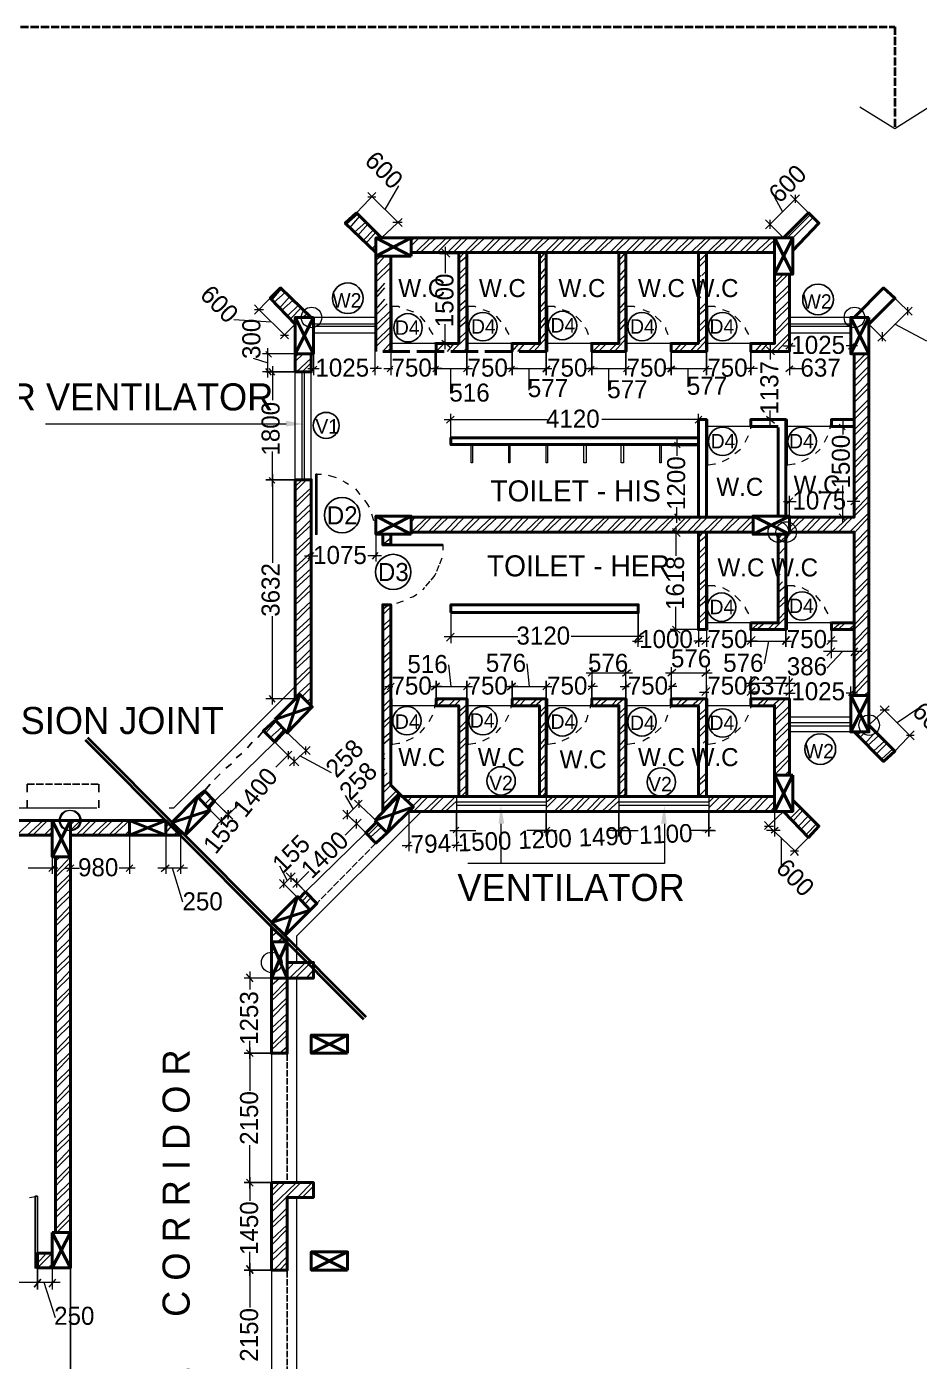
# Model space of a CAD drawing. Header units: millimetres. Extents: x 23593 to 241524, y 4405 to 182732.
# Drawn here: x 119063 to 133897, y 149843 to 172029 of the extents above; entities that cross this region are included whole.
import ezdxf

# ---------------------------------------------------------------- set-up
doc = ezdxf.new("R2010")
doc.units = ezdxf.units.MM
doc.linetypes.add('PDF_IMPORT', pattern=[1, 0.8, -0.2])
for name, color, linetype in [('PDF_0', 7, 'Continuous'), ('PDF_AR_DIMENSION', 7, 'Continuous'), ('PDF_AR_ELEVATION', 2, 'Continuous'), ('PDF_dimensions', 1, 'Continuous'), ('PDF_DOOR WIN TEXT', 5, 'Continuous'), ('PDF_ST COLUMN', 1, 'Continuous'), ('PDF_Text', 7, 'Continuous'), ('PDF_wall', 7, 'Continuous')]:
    doc.layers.add(name, color=color, linetype=linetype)
for name, color, linetype, true_color in [('PDF_AR_DOOR', 7, 'Continuous', 0x723939), ('PDF_AR_HATCH', 7, 'Continuous', 0x767676), ('PDF_AR_WINDOW', 7, 'Continuous', 0x00a5dd), ('PDF_exp gap', 7, 'Continuous', 0xdd006e)]:
    doc.layers.add(name, color=color, linetype=linetype, true_color=true_color)
doc.styles.add('PDF Century Gothic', font='GOTHIC.TTF')

msp = doc.modelspace()

# ---------------------------------------------------------------- linework, layer by layer
at = {"layer": 'PDF_0', "lineweight": 13}
for points in [[(124866, 169198), (124734, 169198)], [(131832, 169235), (131832, 169103)], [(125150, 168782), (125301, 168782)], [(131417, 168669), (131417, 168820)], [(126093, 168197), (125961, 168329)], [(122847, 167329), (122998, 167329)], [(133701, 167367), (133701, 167235)], [(123413, 166895), (123281, 166895)], [(133285, 166800), (133285, 166951)], [(123035, 166630), (123130, 166536)], [(125961, 166819), (126093, 166706)], [(131492, 166574), (131360, 166706)], [(131794, 166763), (131681, 166668)], [(132719, 166668), (132814, 166763)], [(123130, 166234), (123035, 166347)], [(123186, 166234), (123092, 166347)], [(123885, 166385), (123791, 166291)], [(124810, 166291), (124904, 166385)], [(125150, 166385), (125055, 166291)], [(131794, 166385), (131681, 166291)], [(126169, 165555), (126037, 165441)], [(130171, 165441), (130284, 165555)], [(131360, 165555), (131492, 165441)], [(132663, 165328), (132568, 165422)], [(129925, 165026), (129831, 165120)], [(131794, 164195), (131681, 164082)], [(132757, 164082), (132870, 164195)], [(129831, 163931), (129925, 163818)], [(132568, 163931), (132663, 163818)], [(129925, 163554), (129793, 163686)], [(123828, 163289), (123734, 163176)], [(124810, 163176), (124904, 163289)], [(129793, 162062), (129925, 161949)], [(126169, 161949), (126037, 161817)], [(129170, 161817), (129284, 161949)], [(129284, 161874), (129170, 161779)], [(130171, 161779), (130284, 161874)], [(130416, 161892), (130284, 161760)], [(132361, 161760), (132493, 161892)], [(132361, 161572), (132493, 161704)], [(132870, 161704), (132757, 161572)], [(128510, 161345), (128396, 161232)], [(128963, 161232), (129095, 161345)], [(129850, 161345), (129718, 161232)], [(130284, 161232), (130416, 161345)], [(125169, 161119), (125055, 161005)], [(128396, 161005), (128510, 161119)], [(129095, 161119), (128963, 161005)], [(129718, 161005), (129850, 161119)], [(131171, 161194), (131039, 161062)], [(131681, 161062), (131794, 161194)], [(123092, 160911), (123186, 160798)], [(130416, 161043), (130284, 160911)], [(131039, 160911), (131171, 161043)], [(131794, 161005), (131681, 160911)], [(132719, 160911), (132814, 161005)], [(133399, 160665), (133248, 160665)], [(133682, 160250), (133814, 160250)], [(123413, 159854), (123413, 159986)], [(123696, 160061), (123696, 159929)], [(123507, 159741), (123507, 159892)], [(124583, 159174), (124583, 159042)], [(122299, 158759), (122299, 158891)], [(122413, 158853), (122413, 159004), (122413, 158872)], [(124395, 158853), (124395, 159004)], [(124546, 158702), (124546, 158853)], [(126244, 158721), (126150, 158627)], [(131322, 158740), (131473, 158740)], [(131436, 158627), (131549, 158721)], [(125452, 158476), (125357, 158381)], [(126150, 158381), (126244, 158476)], [(131889, 158325), (131756, 158325)], [(119430, 157985), (119543, 158098)], [(119845, 158098), (119732, 157985)], [(120714, 157985), (120827, 158098)], [(121299, 157985), (121431, 158098)], [(121676, 158098), (121563, 157985)], [(123451, 157966), (123451, 157815)], [(123337, 157721), (123337, 157853)], [(123545, 157872), (123545, 157721)], [(122828, 156154), (122715, 156286)], [(119543, 151208), (119430, 151076)]]:
    msp.add_lwpolyline(points, dxfattribs=at)
for points in [[(125810, 166291), (125905, 166385)], [(126320, 166291), (126414, 166385)], [(127075, 166291), (127169, 166385)], [(127641, 166291), (127755, 166385)], [(128396, 166291), (128491, 166385)], [(128982, 166291), (129076, 166385)], [(129718, 166291), (129831, 166385)], [(130303, 166291), (130397, 166385)], [(131152, 166385), (131058, 166291)], [(123092, 164535), (123186, 164441)], [(131039, 161760), (131171, 161892)], [(131624, 161760), (131738, 161892)], [(125791, 161005), (125924, 161119)], [(126320, 161005), (126433, 161119)], [(127056, 161005), (127188, 161119)], [(127641, 161005), (127755, 161119)], [(127660, 158627), (127755, 158721)], [(128849, 158627), (128944, 158721)], [(130341, 158627), (130435, 158721)], [(122715, 155021), (122828, 154908)], [(122715, 152869), (122828, 152756)], [(122715, 151435), (122828, 151303)], [(119298, 151208), (119185, 151076)]]:
    msp.add_lwpolyline(points, close=True, dxfattribs=at)
at = {"layer": 'PDF_0', "color": 1, "lineweight": 25}
for points in [[(122903, 160212), (122998, 160326)], [(122733, 160043), (122809, 160137)], [(122375, 159703), (122469, 159778)], [(122545, 159873), (122639, 159948)], [(122186, 159514), (122280, 159608)], [(122016, 159325), (122110, 159438)]]:
    msp.add_lwpolyline(points, dxfattribs=at)
at = {"layer": 'PDF_0', "color": 6, "lineweight": 25}
for points in [[(119071, 159438), (119071, 159306)], [(120261, 159438), (120261, 159306)], [(119071, 159174), (119071, 159042)], [(120261, 159174), (120261, 159042)]]:
    msp.add_lwpolyline(points, dxfattribs=at)
at = {"layer": 'PDF_0', "color": 6, "linetype": 'PDF_IMPORT', "lineweight": 25, "ltscale": 151.013034}
msp.add_lwpolyline([(119071, 159438), (120261, 159438)], dxfattribs=at)
at = {"layer": 'PDF_0', "color": 1, "linetype": 'PDF_IMPORT', "lineweight": 25, "ltscale": 147.431188}
msp.add_lwpolyline([(124866, 158457), (123885, 157456)], dxfattribs=at)
at = {"layer": 'PDF_0', "color": 1, "linetype": 'PDF_IMPORT', "lineweight": 25, "ltscale": 132.136405}
for points in [[(123394, 154946), (123394, 152813)], [(123394, 151340), (123394, 149207)]]:
    msp.add_lwpolyline(points, dxfattribs=at)
at = {"layer": 'PDF_AR_DIMENSION', "color": 2, "lineweight": 13}
msp.add_lwpolyline([(134059, 170689), (133493, 170330), (132908, 170689)], dxfattribs=at)
at = {"layer": 'PDF_AR_DIMENSION', "lineweight": 13}
for points in [[(125244, 169386), (125017, 168990)], [(124546, 168933), (124866, 169273)], [(124734, 169273), (125301, 168707)], [(131907, 169235), (131832, 169160), (131417, 168745), (131341, 168669)], [(131492, 169198), (131624, 168952)], [(132058, 168933), (131756, 169235)], [(124961, 168518), (125301, 168839)], [(131643, 168518), (131341, 168820)], [(126244, 168254), (125924, 168254)], [(126018, 168367), (126018, 167933)], [(123111, 167518), (122847, 167253)], [(133493, 167518), (133776, 167235)], [(122847, 167404), (122922, 167329), (123356, 166895), (123413, 166838)], [(133776, 167367), (133701, 167291), (133285, 166876), (133210, 166800)], [(122507, 167159), (123130, 167121)], [(123526, 167084), (123281, 166838)], [(126018, 166668), (126018, 167084)], [(133059, 167084), (133342, 166800)], [(134022, 166800), (133493, 167084)], [(123073, 166196), (123073, 166291), (123073, 166593), (123073, 166687)], [(123828, 166630), (123828, 166234)], [(124848, 166630), (124848, 166234)], [(125112, 166630), (125112, 166234)], [(125848, 166630), (125848, 166234)], [(125867, 166630), (125867, 166234)], [(126244, 166763), (125924, 166763)], [(131096, 166630), (131096, 166234), (131096, 166630), (131530, 166630)], [(131417, 166744), (131417, 166498)], [(131643, 166725), (131832, 166725)], [(131738, 166819), (131738, 166630), (131738, 166234)], [(132870, 166725), (132681, 166725)], [(132757, 166630), (132757, 166819)], [(122828, 166517), (123073, 166442)], [(123526, 166593), (122979, 166593)], [(123035, 166291), (123526, 166291), (122979, 166291)], [(123149, 166385), (123149, 165819)], [(123734, 166347), (123923, 166347)], [(124961, 166347), (124772, 166347)], [(124999, 166347), (125150, 166347)], [(125754, 166347), (126471, 166347)], [(125961, 166347), (125810, 166347)], [(126112, 165932), (126112, 166347)], [(126282, 166347), (126414, 166347)], [(127018, 166347), (127792, 166347)], [(127226, 166347), (127075, 166347)], [(127415, 165989), (127415, 166347)], [(127604, 166347), (127755, 166347)], [(128359, 166347), (129133, 166347)], [(128547, 166347), (128396, 166347)], [(128736, 165970), (128736, 166347)], [(128925, 166347), (129076, 166347)], [(129680, 166347), (130454, 166347)], [(129869, 166347), (129718, 166347)], [(130058, 166045), (130058, 166347)], [(130246, 166347), (130397, 166347)], [(131096, 166347), (131001, 166347)], [(131209, 166347), (131058, 166347)], [(131832, 166347), (131738, 166347), (131945, 166347)], [(126112, 165139), (126112, 165592)], [(130227, 165196), (130227, 165592)], [(131417, 165403), (131417, 165649)], [(125999, 165498), (127717, 165498)], [(130322, 165498), (128623, 165498)], [(131096, 165498), (131530, 165498)], [(132814, 165366), (132512, 165366)], [(132625, 165479), (132625, 165252)], [(130227, 165064), (129774, 165064)], [(129869, 165177), (129869, 164894)], [(123149, 164384), (123149, 164969)], [(123149, 164592), (123149, 163119)], [(132625, 163780), (132625, 164403)], [(131738, 163874), (131738, 164233)], [(132512, 163874), (132814, 163874), (132814, 164233)], [(129869, 163780), (129869, 164044)], [(131643, 164139), (131851, 164139)], [(132908, 164139), (132700, 164139)], [(130227, 163874), (129774, 163874)], [(123791, 163591), (123791, 163138)], [(124866, 163591), (124866, 163138)], [(130227, 163629), (129756, 163629)], [(129850, 163723), (129850, 163233)], [(123677, 163233), (123904, 163233)], [(124961, 163233), (124734, 163233)], [(123149, 160760), (123149, 162232)], [(126112, 162289), (126112, 161779)], [(129227, 161723), (129227, 162289), (129227, 161779)], [(129850, 161911), (129850, 162383)], [(130227, 162289), (130227, 161723)], [(130227, 162006), (129756, 162006)], [(130360, 161987), (130360, 161723)], [(131096, 162006), (131096, 161723), (131096, 161987)], [(132436, 161534), (132436, 161987), (132436, 161723)], [(132814, 161987), (132814, 161534)], [(125999, 161892), (127226, 161892)], [(129321, 161892), (128113, 161892)], [(129133, 161817), (129302, 161817)], [(130322, 161817), (130152, 161817)], [(130246, 161817), (130397, 161817)], [(131001, 161817), (131775, 161817)], [(131209, 161817), (131058, 161817)], [(131322, 161439), (131398, 161817)], [(131587, 161817), (131738, 161817)], [(132530, 161817), (132379, 161817)], [(132304, 161647), (132436, 161647), (132814, 161647), (132946, 161647)], [(132361, 161364), (132625, 161647)], [(126075, 161421), (126112, 161062)], [(127377, 161439), (127415, 161062)], [(128453, 161383), (128453, 160854), (128453, 161156)], [(129019, 161156), (129019, 160854), (129019, 161383)], [(129774, 161383), (129774, 160854), (129774, 161156)], [(130360, 161081), (130360, 160854), (130360, 161383)], [(125112, 160854), (125112, 161156)], [(128359, 161288), (129133, 161288)], [(129680, 161288), (130454, 161288)], [(131001, 161119), (131832, 161119)], [(131096, 161232), (131096, 160854), (131096, 161081)], [(131738, 160854), (131738, 161232)], [(123526, 160854), (123035, 160854)], [(125017, 161062), (125150, 161062)], [(125754, 161062), (126471, 161062)], [(125961, 161062), (125810, 161062)], [(126282, 161062), (126433, 161062)], [(127018, 161062), (127792, 161062)], [(127226, 161062), (127075, 161062)], [(127604, 161062), (127755, 161062)], [(128547, 161062), (128396, 161062)], [(128925, 161062), (129076, 161062)], [(129869, 161062), (129737, 161062)], [(130246, 160967), (130397, 160967)], [(131209, 160967), (131058, 160967)], [(131643, 160949), (131832, 160949)], [(131738, 160552), (131738, 161062)], [(132870, 160949), (132681, 160949)], [(132757, 160552), (132757, 161062)], [(133059, 160420), (133399, 160741)], [(133248, 160741), (133814, 160175)], [(133890, 160703), (133531, 160458)], [(123356, 160326), (123772, 159929)], [(133493, 159986), (133814, 160326)], [(123583, 159741), (123186, 160137), (123470, 159854)], [(123470, 159986), (123205, 159722)], [(123772, 160061), (123696, 159986), (123507, 159816), (123432, 159741)], [(124130, 159627), (123602, 159910)], [(122488, 158853), (122186, 159155), (122469, 158872)], [(122337, 158853), (122601, 159118)], [(124640, 159174), (124583, 159118), (124395, 158929), (124319, 158853)], [(124357, 159250), (124489, 159023)], [(124885, 158816), (124508, 159174)], [(122073, 159042), (122356, 158759)], [(122413, 158929), (122469, 159004)], [(124319, 159004), (124697, 158627), (124470, 158853)], [(124621, 158853), (124357, 158589)], [(125414, 158985), (125414, 158325)], [(126207, 158570), (126207, 158985), (126207, 158325)], [(131643, 158985), (131322, 158683)], [(131492, 158985), (131492, 158570)], [(122299, 158834), (122224, 158759)], [(126093, 158665), (126528, 158665)], [(127792, 158665), (127377, 158665)], [(127604, 158665), (127868, 158665)], [(129000, 158665), (128736, 158665)], [(128793, 158665), (129227, 158665)], [(130492, 158665), (130076, 158665)], [(130284, 158665), (130511, 158665)], [(131889, 158249), (131832, 158325), (131398, 158740), (131322, 158816)], [(131587, 158665), (131360, 158665)], [(119487, 158589), (119487, 157947)], [(120770, 158589), (120770, 157947)], [(121374, 158589), (121374, 157947)], [(121620, 158589), (121620, 157947)], [(125301, 158419), (125471, 158419)], [(126301, 158419), (126131, 158419)], [(131605, 158098), (131605, 158532)], [(132058, 158551), (131756, 158249)], [(119789, 158230), (119789, 157947)], [(119581, 158042), (119090, 158042)], [(119694, 158042), (119940, 158042)], [(120865, 158042), (120600, 158042)], [(121733, 158042), (121620, 158042), (121374, 158042), (121242, 158042)], [(121657, 157475), (121488, 158042)], [(123262, 158079), (123394, 157834)], [(123526, 157966), (123451, 157891), (123337, 157777), (123262, 157702)], [(123488, 157872), (123696, 157645), (123375, 157966)], [(123488, 157721), (123753, 157985)], [(123583, 157532), (123262, 157853)], [(123130, 156211), (122677, 156211)], [(122771, 156324), (122771, 156022)], [(122771, 154870), (122771, 155172)], [(122771, 155059), (122771, 154342)], [(122771, 152718), (122771, 153436)], [(122771, 152907), (122771, 152511)], [(122771, 151265), (122771, 151661)], [(119487, 151397), (119487, 151038)], [(122771, 151473), (122771, 150736)], [(119336, 151152), (118769, 151152)], [(119619, 151152), (119487, 151152), (119241, 151152), (119109, 151152)], [(119543, 150566), (119355, 151152)]]:
    msp.add_lwpolyline(points, dxfattribs=at)
for points in [[(126377, 166234), (126377, 166630)], [(127132, 166234), (127132, 166630)], [(127698, 166234), (127698, 166630)], [(128453, 166234), (128453, 166630)], [(129019, 166234), (129019, 166630)], [(129774, 166234), (129774, 166630)], [(130360, 166234), (130360, 166630)], [(123035, 164497), (123526, 164497)], [(131681, 161723), (131681, 161987)], [(125867, 161156), (125867, 160854)], [(126377, 161156), (126377, 160854)], [(127132, 161156), (127132, 160854)], [(127698, 161156), (127698, 160854)], [(127698, 158570), (127698, 158985)], [(128906, 158570), (128906, 158985)], [(130397, 158570), (130397, 158985)], [(122677, 154965), (123130, 154965)], [(122677, 152813), (123130, 152813)], [(119241, 151038), (119241, 151397)], [(122677, 151359), (123130, 151359)]]:
    msp.add_lwpolyline(points, close=True, dxfattribs=at)
at = {"layer": 'PDF_AR_DOOR', "lineweight": 25}
for points in [[(125112, 167386), (125131, 167386), (125131, 166630), (125112, 166630)], [(126377, 167386), (126395, 167386), (126395, 166630), (126377, 166630)], [(127698, 167386), (127717, 167386), (127717, 166630), (127698, 166630)], [(129019, 167386), (129038, 167386), (129038, 166630), (129019, 166630)], [(130360, 167386), (130378, 167386), (130378, 166630), (130360, 166630)], [(130360, 164743), (130378, 164743), (130378, 165498), (130360, 165498)], [(131681, 164743), (131700, 164743), (131700, 165498), (131681, 165498)], [(123866, 164592), (123885, 164592), (123885, 163591), (123866, 163591)], [(125980, 163421), (125980, 163403), (124980, 163403), (124980, 163421)], [(130360, 162742), (130378, 162742), (130378, 162006), (130360, 162006)], [(131681, 162742), (131700, 162742), (131700, 162006), (131681, 162006)], [(125112, 160099), (125131, 160099), (125131, 160854), (125112, 160854)], [(126377, 160099), (126395, 160099), (126395, 160854), (126377, 160854)], [(127698, 160099), (127717, 160099), (127717, 160854), (127698, 160854)], [(129019, 160099), (129038, 160099), (129038, 160854), (129019, 160854)], [(130360, 160099), (130378, 160099), (130378, 160854), (130360, 160854)], [(119241, 152586), (119203, 152586), (119203, 151397), (119241, 151397)]]:
    msp.add_lwpolyline(points, close=True, dxfattribs=at)
at = {"layer": 'PDF_AR_DOOR', "lineweight": 20}
for points in [[(125112, 167386), (125244, 167386), (125263, 167367)], [(125376, 167329), (125489, 167291)], [(126377, 167386), (126509, 167386), (126528, 167367)], [(126641, 167329), (126754, 167291)], [(127698, 167386), (127830, 167386), (127849, 167367)], [(127962, 167329), (128076, 167291)], [(129019, 167386), (129151, 167386), (129170, 167367)], [(129302, 167329), (129397, 167291), (129416, 167291)], [(130360, 167386), (130492, 167386), (130511, 167367)], [(130624, 167329), (130737, 167291)], [(125603, 167216), (125678, 167121)], [(126867, 167216), (126943, 167121)], [(128189, 167216), (128283, 167121)], [(129510, 167216), (129605, 167121)], [(130831, 167216), (130926, 167121)], [(125754, 167027), (125754, 167008), (125810, 166914)], [(127018, 167027), (127018, 167008), (127075, 166914)], [(128340, 167027), (128359, 167008), (128396, 166914)], [(129680, 167027), (129680, 167008), (129718, 166914)], [(131001, 167027), (131001, 167008), (131058, 166914)], [(125848, 166781), (125848, 166763), (125867, 166630)], [(127113, 166781), (127113, 166763), (127132, 166630)], [(128434, 166781), (128434, 166763), (128453, 166630)], [(129756, 166781), (129774, 166763), (129774, 166630)], [(131096, 166781), (131096, 166763), (131096, 166630)], [(131096, 165347), (131096, 165366), (131096, 165498)], [(132417, 165347), (132417, 165366), (132436, 165498)], [(131001, 165120), (131058, 165234)], [(132323, 165120), (132379, 165234)], [(130624, 164799), (130737, 164856)], [(130831, 164932), (130926, 165007)], [(131945, 164799), (132058, 164856)], [(132172, 164932), (132247, 165007)], [(130360, 164743), (130492, 164762), (130511, 164762)], [(131681, 164743), (131813, 164762), (131832, 164762)], [(123866, 164592), (123960, 164592)], [(124074, 164573), (124206, 164535)], [(124319, 164479), (124357, 164460), (124413, 164422)], [(124527, 164346), (124602, 164252)], [(124678, 164158), (124715, 164101), (124753, 164044)], [(124791, 163931), (124829, 163818)], [(124848, 163686), (124866, 163591)], [(125980, 163421), (125980, 163327)], [(130360, 162742), (130492, 162742), (130511, 162723)], [(130624, 162704), (130737, 162648)], [(131681, 162742), (131813, 162742), (131832, 162723)], [(131945, 162704), (132058, 162648)], [(125074, 162421), (124980, 162421)], [(125320, 162478), (125206, 162440)], [(125546, 162591), (125489, 162553), (125433, 162534)], [(130831, 162572), (130926, 162478)], [(132172, 162572), (132247, 162478)], [(131001, 162383), (131001, 162364), (131058, 162270)], [(132323, 162383), (132323, 162364), (132379, 162270)], [(131096, 162138), (131096, 162119), (131096, 162006)], [(132417, 162138), (132417, 162119), (132436, 162006)], [(125848, 160703), (125848, 160722), (125867, 160854)], [(127113, 160703), (127113, 160722), (127132, 160854)], [(128434, 160703), (128434, 160722), (128453, 160854)], [(129756, 160703), (129774, 160722), (129774, 160854)], [(131096, 160703), (131096, 160722), (131096, 160854)], [(125754, 160477), (125810, 160590)], [(127018, 160477), (127075, 160590)], [(128340, 160477), (128359, 160477), (128396, 160590)], [(129680, 160477), (129718, 160590)], [(131001, 160477), (131058, 160590)], [(125376, 160156), (125489, 160212)], [(125603, 160288), (125678, 160382)], [(126641, 160156), (126754, 160212)], [(126867, 160288), (126943, 160382)], [(127962, 160156), (128076, 160212)], [(128189, 160288), (128283, 160382)], [(129302, 160156), (129397, 160212), (129416, 160212)], [(129510, 160288), (129605, 160382)], [(130624, 160156), (130737, 160212)], [(130831, 160288), (130926, 160382)], [(125112, 160099), (125244, 160118), (125263, 160118)], [(126377, 160099), (126509, 160118), (126528, 160118)], [(127698, 160099), (127830, 160118), (127849, 160118)], [(129019, 160099), (129151, 160118), (129170, 160118)], [(130360, 160099), (130492, 160118), (130511, 160118)], [(119109, 152567), (119241, 152586)]]:
    msp.add_lwpolyline(points, dxfattribs=at)
at = {"layer": 'PDF_AR_DOOR', "linetype": 'PDF_IMPORT', "lineweight": 20, "ltscale": 133.477926}
msp.add_lwpolyline([(125961, 163195), (125848, 162912), (125640, 162666)], dxfattribs=at)
at = {"layer": 'PDF_AR_ELEVATION', "lineweight": 20}
for points in [[(125867, 166763), (125112, 166763)], [(127132, 166763), (126377, 166763)], [(128453, 166763), (127698, 166763)], [(129774, 166763), (129019, 166763)], [(131096, 166763), (130360, 166763)], [(131096, 165385), (130360, 165385)], [(132436, 165385), (131681, 165385)], [(131096, 162119), (130360, 162119)], [(132436, 162119), (131681, 162119)], [(123526, 161062), (121506, 159042)], [(125867, 160741), (125112, 160741)], [(127132, 160741), (126377, 160741)], [(128453, 160741), (127698, 160741)], [(129774, 160741), (129019, 160741)], [(131096, 160741), (130360, 160741)], [(123186, 160137), (122186, 159155)]]:
    msp.add_lwpolyline(points, dxfattribs=at)
at = {"layer": 'PDF_AR_ELEVATION', "color": 7, "lineweight": 20}
for points in [[(126471, 165083), (126471, 164781), (126452, 164781), (126452, 165083)], [(127094, 165083), (127094, 164781), (127075, 164781), (127075, 165083)], [(127717, 165083), (127717, 164781), (127698, 164781), (127698, 165083)], [(128359, 165083), (128359, 164781), (128321, 164781), (128321, 165083)], [(128982, 165083), (128982, 164781), (128944, 164781), (128944, 165083)], [(129605, 165083), (129605, 164781), (129586, 164781), (129586, 165083)]]:
    msp.add_lwpolyline(points, dxfattribs=at)
at = {"layer": 'PDF_AR_HATCH', "lineweight": 5}
for points in [[(124376, 168745), (124564, 168915)], [(124432, 168688), (124602, 168877)], [(131700, 168518), (132096, 168915)], [(131794, 168518), (132134, 168858)], [(124508, 168613), (124697, 168782)], [(124564, 168556), (124734, 168745)], [(124659, 168480), (124829, 168650)], [(131794, 168329), (132228, 168782)], [(124697, 168424), (124866, 168613)], [(124791, 168329), (124866, 168405)], [(125452, 168480), (125508, 168518)], [(125452, 168386), (125584, 168518)], [(125527, 168273), (125773, 168518)], [(125603, 168273), (125867, 168518)], [(125791, 168273), (126037, 168518)], [(125886, 168273), (126131, 168518)], [(126056, 168273), (126301, 168518)], [(126150, 168273), (126395, 168518)], [(126584, 168518), (126339, 168273), (126244, 168178)], [(126414, 168273), (126679, 168518)], [(126603, 168273), (126849, 168518)], [(126698, 168273), (126943, 168518)], [(126867, 168273), (127113, 168518)], [(126962, 168273), (127207, 168518)], [(127132, 168273), (127396, 168518)], [(127226, 168273), (127471, 168518)], [(127415, 168273), (127660, 168518)], [(127490, 168273), (127755, 168518)], [(127585, 168159), (127679, 168273), (127924, 168518)], [(127773, 168273), (128019, 168518)], [(127943, 168273), (128189, 168518)], [(128038, 168273), (128283, 168518)], [(128208, 168273), (128472, 168518)], [(128302, 168273), (128547, 168518)], [(128491, 168273), (128736, 168518)], [(128566, 168273), (128831, 168518)], [(128755, 168273), (129000, 168518)], [(128849, 168273), (129095, 168518)], [(128906, 168141), (129019, 168273), (129265, 168518)], [(129114, 168273), (129359, 168518)], [(129302, 168273), (129548, 168518)], [(129378, 168273), (129642, 168518)], [(129567, 168273), (129812, 168518)], [(129661, 168273), (129907, 168518)], [(129831, 168273), (130076, 168518)], [(129925, 168273), (130171, 168518)], [(130095, 168273), (130360, 168518)], [(130190, 168273), (130435, 168518)], [(130378, 168273), (130624, 168518)], [(130454, 168273), (130718, 168518)], [(130643, 168273), (130888, 168518)], [(130737, 168273), (130983, 168518)], [(130907, 168273), (131152, 168518)], [(131001, 168273), (131247, 168518)], [(131171, 168273), (131436, 168518)], [(131266, 168273), (131492, 168480)], [(124829, 168292), (124866, 168329)], [(124866, 168141), (124942, 168216)], [(124866, 168046), (125017, 168216)], [(126244, 168103), (126377, 168216)], [(127585, 168084), (127698, 168197)], [(128906, 168046), (129019, 168178)], [(130227, 168122), (130360, 168254)], [(131454, 168273), (131492, 168310)], [(124866, 167876), (125112, 168122)], [(124866, 167782), (125112, 168027)], [(126244, 167914), (126377, 168046)], [(126244, 167820), (126377, 167952)], [(127585, 167895), (127698, 168027)], [(128906, 167876), (129019, 168008)], [(130227, 168027), (130360, 168159)], [(130284, 167895), (130360, 167971)], [(124866, 167593), (125017, 167763)], [(126244, 167650), (126377, 167763)], [(127585, 167801), (127698, 167933)], [(127585, 167631), (127698, 167744)], [(128906, 167782), (129019, 167914)], [(128906, 167612), (129019, 167725)], [(130227, 167857), (130265, 167895)], [(130227, 167763), (130265, 167801)], [(131492, 167763), (131643, 167914)], [(131492, 167688), (131719, 167914)], [(131492, 167499), (131738, 167744)], [(123130, 167480), (123300, 167669)], [(123168, 167442), (123356, 167612)], [(123262, 167348), (123432, 167537)], [(124866, 167518), (125017, 167688)], [(126244, 167555), (126377, 167688)], [(127585, 167537), (127698, 167669)], [(128906, 167518), (129019, 167650)], [(130227, 167593), (130265, 167612)], [(130227, 167499), (130265, 167537)], [(131492, 167404), (131738, 167650)], [(123300, 167310), (123488, 167480)], [(123394, 167216), (123583, 167404)], [(123451, 167178), (123621, 167348)], [(124866, 167329), (125017, 167499)], [(124866, 167235), (125055, 167423)], [(124866, 167065), (125112, 167310)], [(126244, 167386), (126377, 167499)], [(126244, 167291), (126377, 167404)], [(127585, 167348), (127698, 167480)], [(127585, 167272), (127698, 167386)], [(128906, 167329), (129019, 167461)], [(128906, 167253), (129019, 167367)], [(130227, 167310), (130341, 167423)], [(130227, 167235), (130360, 167348)], [(131492, 167235), (131738, 167480)], [(131492, 167140), (131738, 167386)], [(123640, 167197), (123715, 167253)], [(123734, 167197), (123753, 167216)], [(124866, 166970), (125112, 167216)], [(126244, 167102), (126377, 167235)], [(126244, 167027), (126377, 167140)], [(127585, 167084), (127698, 167216)], [(127585, 166989), (127698, 167121)], [(128906, 167065), (129019, 167197)], [(128906, 166970), (129019, 167102)], [(130227, 167046), (130360, 167178)], [(130227, 166951), (130360, 167084)], [(131492, 166951), (131738, 167216)], [(131492, 166876), (131738, 167121)], [(124866, 166800), (125112, 167046)], [(124866, 166706), (125112, 166951)], [(126131, 166630), (126377, 166876)], [(126244, 166838), (126377, 166970)], [(127490, 166630), (127698, 166857)], [(127585, 166819), (127698, 166951)], [(128831, 166630), (129019, 166838)], [(128906, 166800), (129019, 166914)], [(130227, 166781), (130360, 166895)], [(131436, 166630), (131738, 166933)], [(131530, 166630), (131738, 166857)], [(124980, 166630), (125112, 166781)], [(125055, 166630), (125112, 166687)], [(125867, 166725), (125905, 166763)], [(125867, 166630), (125999, 166763)], [(126056, 166630), (126169, 166763)], [(126320, 166630), (126377, 166687)], [(127132, 166630), (127245, 166763)], [(127226, 166630), (127339, 166763)], [(127396, 166630), (127528, 166763)], [(127660, 166630), (127698, 166668)], [(128472, 166630), (128604, 166763)], [(128566, 166630), (128698, 166763)], [(128736, 166630), (128868, 166763)], [(129019, 166630), (129019, 166649)], [(129831, 166630), (129944, 166763)], [(129907, 166630), (130039, 166763)], [(130095, 166630), (130209, 166763)], [(130190, 166630), (130360, 166819)], [(131096, 166763), (131115, 166763)], [(131171, 166630), (131285, 166763)], [(131266, 166630), (131379, 166763)], [(131700, 166630), (131738, 166668)], [(123526, 166536), (123583, 166593)], [(123526, 166461), (123658, 166593)], [(123545, 166291), (123791, 166517)], [(123640, 166291), (123791, 166442)], [(132814, 166404), (133002, 166593)], [(132814, 166574), (132832, 166593)], [(132814, 166310), (133059, 166555)], [(132814, 166140), (133059, 166385)], [(132814, 166045), (133059, 166291)], [(132814, 165857), (133059, 166121)], [(132814, 165781), (133059, 166026)], [(132814, 165592), (133059, 165838)], [(132814, 165498), (133059, 165743)], [(132814, 165328), (133059, 165573)], [(132814, 165234), (133059, 165479)], [(132814, 165045), (133059, 165309)], [(132814, 164969), (133059, 165215)], [(132814, 164781), (133059, 165026)], [(132814, 164686), (133059, 164950)], [(132814, 164516), (133059, 164762)], [(132814, 164422), (133059, 164667)], [(123526, 164384), (123640, 164497)], [(123526, 164309), (123715, 164497)], [(132814, 164252), (133059, 164497)], [(132814, 164158), (133059, 164403)], [(123526, 164120), (123791, 164365)], [(123526, 164026), (123791, 164290)], [(132814, 163969), (133059, 164233)], [(123526, 163856), (123791, 164101)], [(123526, 163761), (123791, 164007)], [(132814, 163893), (133059, 164139)], [(123526, 163572), (123791, 163837)], [(123526, 163497), (123791, 163742)], [(125452, 163629), (125716, 163874)], [(125452, 163799), (125527, 163874)], [(125546, 163629), (125791, 163874)], [(125735, 163629), (125980, 163874)], [(125810, 163629), (126075, 163874)], [(125999, 163629), (126244, 163874)], [(126093, 163629), (126339, 163874)], [(126263, 163629), (126509, 163874)], [(126358, 163629), (126603, 163874)], [(126528, 163629), (126792, 163874)], [(126622, 163629), (126886, 163874)], [(126811, 163629), (127056, 163874)], [(126905, 163629), (127151, 163874)], [(127075, 163629), (127320, 163874)], [(127169, 163629), (127415, 163874)], [(127339, 163629), (127604, 163874)], [(127434, 163629), (127679, 163874)], [(127622, 163629), (127868, 163874)], [(127698, 163629), (127962, 163874)], [(127887, 163629), (128132, 163874)], [(127981, 163629), (128227, 163874)], [(128151, 163629), (128396, 163874)], [(128245, 163629), (128491, 163874)], [(128415, 163629), (128680, 163874)], [(128510, 163629), (128755, 163874)], [(128698, 163629), (128944, 163874)], [(128774, 163629), (129038, 163874)], [(128963, 163629), (129208, 163874)], [(129057, 163629), (129302, 163874)], [(129227, 163629), (129472, 163874)], [(129321, 163629), (129567, 163874)], [(129491, 163629), (129756, 163874)], [(129586, 163629), (129831, 163874)], [(129774, 163629), (130020, 163874)], [(129869, 163629), (130114, 163874)], [(130039, 163629), (130284, 163874)], [(130133, 163629), (130378, 163874)], [(130227, 163535), (130303, 163629), (130567, 163874)], [(130397, 163629), (130643, 163874)], [(130586, 163629), (130831, 163874)], [(130662, 163629), (130926, 163874)], [(130850, 163629), (131096, 163874)], [(130945, 163629), (131134, 163818)], [(131738, 163705), (131907, 163874)], [(131738, 163629), (132002, 163874)], [(131926, 163629), (132172, 163874)], [(132021, 163629), (132266, 163874)], [(132191, 163629), (132436, 163874)], [(132285, 163629), (132530, 163874)], [(132455, 163629), (132719, 163874)], [(132549, 163629), (132795, 163874)], [(132738, 163629), (133059, 163950)], [(132814, 163610), (133059, 163874)], [(123526, 163308), (123791, 163554)], [(124980, 163591), (124980, 163591)], [(124980, 163421), (125112, 163535)], [(130227, 163459), (130360, 163572)], [(131115, 163629), (131134, 163648)], [(131549, 163516), (131624, 163591)], [(131549, 163440), (131681, 163554)], [(132814, 163440), (133059, 163686)], [(132814, 163346), (133059, 163591)], [(123526, 163214), (123791, 163478)], [(123526, 163044), (123791, 163289)], [(125074, 163421), (125112, 163459)], [(130227, 163270), (130360, 163403)], [(130227, 163176), (130360, 163308)], [(131549, 163252), (131681, 163384)], [(131662, 163270), (131681, 163289)], [(132814, 163176), (133059, 163421)], [(132814, 163082), (133059, 163327)], [(123526, 162950), (123791, 163195)], [(130227, 163006), (130360, 163138)], [(131549, 163157), (131587, 163195)], [(132814, 162893), (133059, 163157)], [(123526, 162780), (123791, 163025)], [(123526, 162685), (123791, 162931)], [(130227, 162912), (130360, 163044)], [(130227, 162742), (130360, 162855)], [(131549, 162987), (131587, 163025)], [(131549, 162893), (131587, 162931)], [(132814, 162817), (133059, 163063)], [(132814, 162629), (133059, 162874)], [(123526, 162496), (123791, 162761)], [(123526, 162421), (123791, 162666)], [(130227, 162648), (130360, 162780)], [(131549, 162723), (131624, 162799)], [(131549, 162629), (131681, 162742)], [(132814, 162534), (133059, 162799)], [(123526, 162232), (123791, 162478)], [(123526, 162138), (123791, 162402)], [(124980, 162345), (125074, 162421)], [(130227, 162459), (130360, 162591)], [(130227, 162383), (130360, 162496)], [(131549, 162440), (131681, 162572)], [(131549, 162364), (131681, 162478)], [(132814, 162364), (133059, 162610)], [(132814, 162270), (133059, 162515)], [(123526, 161968), (123791, 162213)], [(124980, 162251), (125112, 162383)], [(124980, 162062), (125112, 162194)], [(130227, 162194), (130360, 162327)], [(130227, 162100), (130360, 162232)], [(131473, 162006), (131681, 162213)], [(131549, 162176), (131681, 162308)], [(132719, 162006), (132814, 162081), (133059, 162345)], [(132814, 162006), (133059, 162251)], [(123526, 161874), (123791, 162119)], [(124980, 161987), (125112, 162100)], [(130303, 162006), (130360, 162043)], [(131115, 162006), (131228, 162119)], [(131190, 162006), (131322, 162119)], [(131379, 162006), (131492, 162119)], [(131643, 162006), (131681, 162025)], [(132455, 162006), (132587, 162119)], [(132549, 162006), (132663, 162119)], [(132814, 161817), (133059, 162062)], [(132814, 161723), (133059, 161987)], [(123526, 161704), (123791, 161949)], [(123526, 161609), (123791, 161855)], [(124980, 161798), (125112, 161930)], [(124980, 161704), (125112, 161836)], [(132814, 161553), (133059, 161798)], [(123526, 161421), (123791, 161685)], [(123526, 161345), (123791, 161590)], [(124980, 161534), (125112, 161647)], [(124980, 161439), (125112, 161572)], [(132814, 161458), (133059, 161704)], [(132814, 161288), (133059, 161534)], [(123526, 161156), (123791, 161402)], [(123526, 161062), (123791, 161326)], [(124980, 161270), (125112, 161383)], [(132814, 161194), (133059, 161439)], [(123526, 160892), (123791, 161137)], [(124980, 161175), (125112, 161288)], [(124980, 160986), (125112, 161119)], [(132814, 161005), (133059, 161270)], [(132814, 160930), (133059, 161175)], [(123640, 160892), (123791, 161043)], [(123734, 160816), (123791, 160873)], [(124980, 160911), (125112, 161024)], [(124980, 160722), (125112, 160854)], [(125867, 160798), (125924, 160854)], [(125886, 160741), (126018, 160854)], [(126075, 160741), (126188, 160854)], [(126169, 160741), (126282, 160854)], [(127151, 160741), (127283, 160854)], [(127245, 160741), (127358, 160854)], [(127415, 160741), (127547, 160854)], [(127509, 160741), (127641, 160854)], [(128491, 160741), (128623, 160854)], [(128585, 160741), (128717, 160854)], [(128774, 160741), (128887, 160854)], [(128849, 160741), (128982, 160854)], [(129774, 160854), (129793, 160854)], [(129850, 160741), (129963, 160854)], [(129925, 160741), (130058, 160854)], [(130114, 160741), (130246, 160854)], [(130209, 160741), (130322, 160854)], [(131096, 160835), (131134, 160854)], [(131190, 160741), (131322, 160854)], [(131285, 160741), (131398, 160854)], [(131454, 160741), (131587, 160854)], [(131492, 160665), (131681, 160854)], [(132983, 160911), (133059, 160986)], [(123772, 160760), (123791, 160779)], [(124980, 160628), (125112, 160760)], [(126244, 160647), (126377, 160760)], [(126244, 160552), (126377, 160684)], [(127585, 160628), (127698, 160741)], [(127585, 160533), (127698, 160665)], [(128906, 160609), (129019, 160722)], [(128906, 160514), (129019, 160628)], [(130227, 160571), (130360, 160703)], [(131492, 160496), (131738, 160741)], [(131492, 160401), (131738, 160647)], [(123035, 160288), (123205, 160477)], [(124980, 160458), (125112, 160571)], [(124980, 160363), (125112, 160496)], [(126244, 160363), (126377, 160496)], [(127585, 160345), (127698, 160477)], [(128906, 160326), (129019, 160458)], [(130227, 160496), (130360, 160609)], [(130227, 160307), (130360, 160439)], [(131492, 160231), (131738, 160477)], [(123111, 160212), (123300, 160382)], [(123168, 160156), (123337, 160345)], [(124980, 160194), (125112, 160307)], [(124980, 160099), (125112, 160212)], [(126244, 160288), (126377, 160401)], [(126244, 160099), (126377, 160231)], [(127585, 160269), (127698, 160382)], [(127585, 160080), (127698, 160212)], [(128906, 160250), (129019, 160363)], [(128906, 160061), (129019, 160194)], [(130227, 160212), (130360, 160345)], [(131492, 160137), (131738, 160382)], [(131492, 159948), (131738, 160212)], [(132870, 160250), (132927, 160307)], [(132908, 160212), (133002, 160307)], [(133002, 160118), (133172, 160307)], [(133040, 160080), (133229, 160250)], [(133059, 160363), (133097, 160382)], [(126244, 160005), (126377, 160137)], [(126244, 159835), (126377, 159967)], [(127585, 159986), (127698, 160118)], [(128906, 159967), (129019, 160099)], [(130227, 160043), (130246, 160061)], [(130227, 159948), (130246, 159967)], [(130303, 160118), (130360, 160175)], [(131492, 159873), (131738, 160118)], [(133134, 159986), (133323, 160156)], [(133191, 159948), (133361, 160118)], [(133267, 159854), (133455, 160024)], [(124980, 159910), (125017, 159948)], [(124980, 159816), (125017, 159873)], [(126244, 159741), (126377, 159873)], [(127585, 159816), (127698, 159929)], [(127585, 159722), (127698, 159854)], [(128906, 159797), (129019, 159910)], [(128906, 159703), (129019, 159835)], [(130227, 159778), (130246, 159797)], [(131492, 159684), (131738, 159929)], [(131492, 159589), (131738, 159854)], [(124980, 159646), (125017, 159684)], [(124980, 159552), (125055, 159627)], [(126244, 159571), (126377, 159684)], [(126244, 159476), (126377, 159608)], [(127585, 159552), (127698, 159665)], [(127585, 159457), (127698, 159571)], [(128906, 159514), (129019, 159646)], [(128906, 159438), (129019, 159552)], [(130227, 159684), (130246, 159703)], [(130227, 159495), (130360, 159627)], [(130227, 159420), (130360, 159533)], [(131662, 159589), (131738, 159665)], [(121922, 159193), (122035, 159306)], [(124980, 159382), (125112, 159495)], [(124980, 159287), (125112, 159420)], [(124980, 159099), (125206, 159325)], [(126244, 159287), (126377, 159420)], [(126282, 159231), (126377, 159325)], [(127585, 159269), (127698, 159401)], [(127622, 159231), (127698, 159306)], [(128906, 159250), (129019, 159382)], [(130227, 159231), (130360, 159363)], [(122016, 159099), (122129, 159212)], [(122073, 159061), (122167, 159174)], [(124980, 159023), (125244, 159287)], [(125338, 159193), (125376, 159231)], [(125395, 159155), (125471, 159231)], [(125471, 159061), (125640, 159231)], [(125489, 158985), (125735, 159231)], [(125659, 158985), (125924, 159231)], [(125754, 158985), (125999, 159231)], [(125942, 158985), (126188, 159231)], [(126018, 158985), (126207, 159155)], [(127698, 159136), (127811, 159231)], [(127698, 159042), (127887, 159231)], [(127830, 158985), (128076, 159231)], [(127906, 158985), (128170, 159231)], [(128094, 158985), (128340, 159231)], [(128189, 158985), (128434, 159231)], [(128359, 158985), (128604, 159231)], [(128453, 158985), (128698, 159231)], [(128623, 158985), (128887, 159231)], [(128717, 158985), (128906, 159155)], [(128963, 159231), (129019, 159287)], [(130322, 159231), (130360, 159269)], [(130397, 159136), (130492, 159231)], [(130397, 159042), (130586, 159231)], [(130511, 158985), (130775, 159231)], [(130605, 158985), (130850, 159231)], [(130794, 158985), (131039, 159231)], [(130869, 158985), (131134, 159231)], [(131058, 158985), (131303, 159231)], [(131152, 158985), (131398, 159231)], [(131322, 158985), (131492, 159155)], [(131794, 159174), (131794, 159174)], [(131794, 159080), (131832, 159136)], [(128906, 158985), (128906, 158985)], [(131417, 158985), (131492, 159061)], [(131662, 158967), (131681, 158985)], [(131756, 158872), (131926, 159042)], [(131794, 158816), (131964, 159004)], [(131889, 158740), (132058, 158910)], [(131926, 158683), (132115, 158872)], [(118901, 158589), (119147, 158834)], [(119071, 158589), (119336, 158834)], [(119166, 158589), (119411, 158834)], [(119355, 158589), (119487, 158721)], [(119430, 158589), (119487, 158646)], [(119789, 158759), (119864, 158834)], [(119789, 158665), (119959, 158834)], [(119883, 158589), (120128, 158834)], [(119977, 158589), (120223, 158834)], [(120147, 158589), (120412, 158834)], [(120242, 158589), (120487, 158834)], [(120430, 158589), (120676, 158834)], [(120506, 158589), (120770, 158834)], [(120695, 158589), (120770, 158665)], [(121374, 158721), (121431, 158778)], [(121374, 158627), (121469, 158740)], [(121506, 158589), (121563, 158646)], [(124734, 158589), (124923, 158778)], [(124772, 158551), (124961, 158721)], [(132021, 158608), (132191, 158778)], [(121582, 158589), (121601, 158608)], [(124866, 158457), (125055, 158627)], [(119543, 157966), (119789, 158230)], [(119543, 158155), (119619, 158230)], [(119543, 157891), (119789, 158136)], [(119543, 157702), (119789, 157947)], [(119543, 157607), (119789, 157872)], [(119543, 157438), (119789, 157683)], [(119543, 157343), (119789, 157589)], [(123640, 157494), (123753, 157607)], [(123677, 157438), (123791, 157551)], [(119543, 157154), (119789, 157419)], [(119543, 157079), (119789, 157324)], [(123772, 157362), (123885, 157456)], [(119543, 156890), (119789, 157136)], [(119543, 156796), (119789, 157060)], [(119543, 156626), (119789, 156871)], [(123130, 156985), (123168, 157022)], [(123130, 156909), (123224, 156985)], [(123224, 156815), (123319, 156890)], [(119543, 156531), (119789, 156777)], [(123319, 156815), (123356, 156852)], [(119543, 156362), (119789, 156607)], [(119543, 156267), (119789, 156513)], [(123394, 156437), (123413, 156475)], [(123394, 156343), (123507, 156475)], [(123432, 156211), (123696, 156475)], [(123526, 156211), (123753, 156437)], [(119543, 156078), (119789, 156343)], [(119543, 156003), (119789, 156248)], [(123130, 156192), (123168, 156211)], [(123130, 156097), (123262, 156211)], [(123715, 156211), (123828, 156343)], [(123809, 156211), (123828, 156248)], [(119543, 155814), (119789, 156060)], [(119543, 155720), (119789, 155984)], [(123130, 155909), (123394, 156173)], [(123130, 155833), (123394, 156078)], [(119543, 155550), (119789, 155795)], [(123130, 155644), (123394, 155890)], [(123130, 155550), (123394, 155814)], [(119543, 155456), (119789, 155701)], [(119543, 155286), (119789, 155531)], [(123130, 155380), (123394, 155625)], [(123130, 155286), (123394, 155531)], [(119543, 155191), (119789, 155437)], [(123130, 155097), (123394, 155361)], [(119543, 155002), (119789, 155267)], [(119543, 154927), (119789, 155172)], [(123130, 155021), (123394, 155267)], [(119543, 154738), (119789, 154984)], [(119543, 154644), (119789, 154908)], [(123262, 154965), (123394, 155078)], [(123356, 154965), (123394, 155002)], [(119543, 154474), (119789, 154719)], [(119543, 154380), (119789, 154625)], [(119543, 154191), (119789, 154455)], [(119543, 154115), (119789, 154361)], [(119543, 153927), (119789, 154172)], [(119543, 153832), (119789, 154096)], [(119543, 153662), (119789, 153908)], [(119543, 153568), (119789, 153813)], [(119543, 153398), (119789, 153643)], [(119543, 153304), (119789, 153549)], [(119543, 153115), (119789, 153379)], [(119543, 153039), (119789, 153285)], [(119543, 152851), (119789, 153096)], [(119543, 152756), (119789, 153020)], [(119543, 152586), (119789, 152832)], [(119543, 152492), (119789, 152737)], [(123130, 152681), (123262, 152813)], [(123130, 152416), (123545, 152813)], [(123130, 152586), (123356, 152813)], [(123130, 152322), (123621, 152813)], [(123564, 152567), (123809, 152813)], [(123640, 152567), (123828, 152756)], [(119543, 152322), (119789, 152567)], [(119543, 152228), (119789, 152473)], [(123828, 152567), (123828, 152567)], [(119543, 152039), (119789, 152303)], [(119562, 151982), (119789, 152209)], [(123130, 152133), (123394, 152397)], [(123130, 152058), (123394, 152303)], [(119751, 151982), (119789, 152020)], [(123130, 151869), (123394, 152114)], [(123130, 151775), (123394, 152039)], [(123130, 151605), (123394, 151850)], [(123130, 151510), (123394, 151756)], [(119241, 151473), (119392, 151642)], [(119241, 151397), (119487, 151642)], [(123168, 151359), (123394, 151586)], [(119411, 151397), (119487, 151454)], [(123262, 151359), (123394, 151491)]]:
    msp.add_lwpolyline(points, dxfattribs=at)
at = {"layer": 'PDF_AR_WINDOW', "color": 2, "lineweight": 20}
for points in [[(124866, 167197), (123828, 167197)], [(132757, 167197), (131738, 167197)], [(124866, 166933), (123828, 166933)], [(132757, 166933), (131738, 166933)], [(123526, 164497), (123526, 166291)], [(123791, 164497), (123791, 166291)], [(132757, 160552), (131738, 160552)], [(132757, 160307), (131738, 160307)]]:
    msp.add_lwpolyline(points, dxfattribs=at)
at = {"layer": 'PDF_AR_WINDOW', "color": 27, "lineweight": 20, "true_color": 0x725639}
for points in [[(124866, 167084), (123828, 167084)], [(132757, 167084), (131738, 167084)], [(124866, 167046), (123828, 167046)], [(132757, 167046), (131738, 167046)], [(123640, 164497), (123640, 166291)], [(123677, 164497), (123677, 166291)], [(132757, 160458), (131738, 160458)], [(132757, 160401), (131738, 160401)]]:
    msp.add_lwpolyline(points, dxfattribs=at)
at = {"layer": 'PDF_AR_WINDOW', "color": 2, "linetype": 'PDF_IMPORT', "lineweight": 20, "ltscale": 6002.76811}
msp.add_lwpolyline([(85414, 159042), (121506, 159042)], dxfattribs=at)
at = {"layer": 'PDF_dimensions', "color": 70, "lineweight": 13, "true_color": 0x7fff00}
for points in [[(123375, 165422), (119373, 165422)], [(129661, 158778), (129661, 158117), (126395, 158117)], [(126943, 158778), (126943, 158117)]]:
    msp.add_lwpolyline(points, dxfattribs=at)
at = {"layer": 'PDF_dimensions', "lineweight": 13}
for points in [[(126207, 159231), (126207, 158985)], [(127698, 159136), (126207, 159136)], [(127698, 159080), (126207, 159080)], [(127698, 159231), (127698, 158985)], [(128906, 159231), (128906, 158985)], [(130397, 159136), (128906, 159136)], [(130397, 159080), (128906, 159080)], [(130397, 159231), (130397, 158985)]]:
    msp.add_lwpolyline(points, dxfattribs=at)
at = {"layer": 'PDF_dimensions', "lineweight": 25}
msp.add_lwpolyline([(119789, 151397), (119789, 148037)], dxfattribs=at)
at = {"layer": 'PDF_dimensions', "color": 70, "true_color": 0x7fff00, "transparency": 33554559}
for points in [[(123375, 165479), (123677, 165422), (123375, 165385)], [(126905, 158778), (126943, 159080), (127000, 158778)], [(129605, 158778), (129661, 159080), (129699, 158778)]]:
    msp.add_solid(points, dxfattribs=at)
at = {"layer": 'PDF_DOOR WIN TEXT', "lineweight": 25}
for centre, radius in [((124399, 167515), 255), ((132214, 167496), 255), ((127967, 167062), 236), ((125399, 167024), 236), ((126645, 167043), 236), ((129288, 167043), 236), ((130628, 167043), 236), ((124040, 165401), 217), ((130628, 165136), 236), ((131950, 165136), 236), ((124305, 163909), 293), ((125154, 162965), 293), ((131950, 162399), 236), ((130610, 162380), 236), ((125381, 160492), 236), ((126645, 160492), 236), ((127967, 160474), 236), ((129288, 160474), 236), ((130628, 160455), 236), ((132252, 160021), 255), ((126947, 159492), 236), ((129609, 159473), 236)]:
    msp.add_circle(centre, radius, dxfattribs=at)
at = {"layer": 'PDF_exp gap', "color": 3, "linetype": 'PDF_IMPORT', "lineweight": 35, "ltscale": 169.889663}
msp.add_lwpolyline([(73428, 170330), (73428, 172029), (133493, 172029), (133493, 170330)], dxfattribs=at)
at = {"layer": 'PDF_exp gap', "lineweight": 35}
for points in [[(120072, 160212), (124697, 155569)], [(120034, 160175), (124659, 155531)]]:
    msp.add_lwpolyline(points, dxfattribs=at)
at = {"layer": 'PDF_ST COLUMN', "color": 6, "lineweight": 40}
for points in [[(125452, 168216), (125452, 168518), (124866, 168518), (124866, 168216)], [(131794, 168518), (131492, 168518), (131492, 167914), (131794, 167914)], [(123828, 167197), (123526, 167197), (123526, 166593), (123828, 166593)], [(133059, 167197), (132757, 167197), (132757, 166593), (133059, 166593)], [(125452, 163591), (125452, 163893), (124866, 163893), (124866, 163591)], [(131738, 163591), (131738, 163893), (131134, 163893), (131134, 163591)], [(123186, 160514), (123394, 160288), (123809, 160722), (123602, 160930)], [(133059, 160911), (132757, 160911), (132757, 160307), (133059, 160307)], [(131794, 159589), (131492, 159589), (131492, 158985), (131794, 158985)], [(121469, 158797), (121695, 158589), (122110, 159004), (121903, 159231)], [(124848, 158834), (125055, 158627), (125489, 159061), (125263, 159269)], [(119487, 158834), (119789, 158834), (119789, 158230), (119487, 158230)], [(123130, 157136), (123356, 156928), (123772, 157343), (123564, 157570)], [(124395, 154965), (124395, 155267), (123791, 155267), (123791, 154965)], [(119487, 151982), (119789, 151982), (119789, 151397), (119487, 151397)], [(124395, 151359), (124395, 151661), (123791, 151661), (123791, 151359)]]:
    msp.add_lwpolyline(points, close=True, dxfattribs=at)
for points in [[(124866, 168216), (125452, 168518)], [(124866, 168518), (125452, 168216)], [(131794, 167914), (131492, 168518)], [(131492, 167914), (131794, 168518)], [(123828, 166593), (123526, 167197)], [(123526, 166593), (123828, 167197)], [(133059, 166593), (132757, 167197)], [(132757, 166593), (133059, 167197)], [(124866, 163591), (125452, 163893)], [(124866, 163893), (125452, 163591)], [(131134, 163591), (131738, 163893)], [(131134, 163893), (131738, 163591)], [(123602, 160930), (123394, 160288)], [(133059, 160307), (132757, 160911)], [(132757, 160307), (133059, 160911)], [(123809, 160722), (123186, 160514)], [(131794, 158985), (131492, 159589)], [(131492, 158985), (131794, 159589)], [(121903, 159231), (121695, 158589)], [(125263, 159269), (125055, 158627)], [(122110, 159004), (121469, 158797)], [(125489, 159061), (124848, 158834)], [(119487, 158230), (119789, 158834)], [(119789, 158230), (119487, 158834)], [(120770, 158834), (121374, 158589)], [(120770, 158589), (121374, 158834)], [(123564, 157570), (123356, 156928)], [(123772, 157343), (123130, 157136)], [(123130, 156211), (123394, 156815)], [(123394, 156211), (123130, 156815)], [(123791, 154965), (124395, 155267)], [(123791, 155267), (124395, 154965)], [(119487, 151397), (119789, 151982)], [(119789, 151397), (119487, 151982)], [(123791, 151359), (124395, 151661)], [(123791, 151661), (124395, 151359)]]:
    msp.add_lwpolyline(points, dxfattribs=at)
at = {"layer": 'PDF_ST COLUMN', "color": 4, "lineweight": 40}
for points in [[(121374, 158834), (121374, 158589), (120770, 158589), (120770, 158834)], [(123130, 156815), (123394, 156815), (123394, 156211), (123130, 156211)]]:
    msp.add_lwpolyline(points, close=True, dxfattribs=at)
at = {"layer": 'PDF_wall', "lineweight": 40}
for points in [[(124866, 168273), (124357, 168764), (124546, 168933), (124961, 168518)], [(131794, 168310), (132228, 168764), (132058, 168933), (131643, 168518)], [(125452, 168518), (131492, 168518)], [(124866, 168216), (124866, 166630)], [(125112, 168216), (125112, 166630)], [(125452, 168273), (131492, 168273)], [(126244, 168273), (126244, 166763), (125867, 166763), (125867, 166630)], [(126377, 168273), (126377, 166630)], [(127585, 168273), (127585, 166763), (127132, 166763), (127132, 166630)], [(127698, 168273), (127698, 166630)], [(128906, 168273), (128906, 166763), (128453, 166763), (128453, 166630), (129019, 166630), (129019, 168273)], [(130227, 168273), (130227, 166763), (129774, 166763), (129774, 166630), (130360, 166630), (130360, 168273)], [(131738, 167914), (131738, 166630), (131096, 166630), (131096, 166763), (131492, 166763), (131492, 167914)], [(123791, 167197), (123281, 167688), (123111, 167518), (123526, 167084)], [(132814, 167197), (133304, 167688), (133493, 167518), (133059, 167084)], [(123526, 166593), (123526, 166291), (123791, 166291), (123791, 166593)], [(132814, 166593), (132814, 163874), (131738, 163874)], [(133059, 166593), (133059, 160911)], [(130360, 163874), (130360, 165498), (130227, 165498), (130227, 163874)], [(131681, 163893), (131681, 165498), (131096, 165498), (131096, 165385), (131549, 165385)], [(131549, 163893), (131549, 165366)], [(132814, 165385), (132436, 165385), (132436, 165498), (132814, 165498)], [(130227, 165196), (126112, 165196), (126112, 165083), (130227, 165083)], [(123791, 160760), (123791, 164497), (123526, 164497), (123526, 160854)], [(131134, 163874), (125452, 163874)], [(124980, 163591), (124980, 163421), (125112, 163421), (125112, 163591)], [(131134, 163629), (125452, 163629)], [(130360, 163629), (130360, 162006), (130227, 162006), (130227, 163629)], [(131549, 163591), (131549, 162119), (131096, 162119), (131096, 162006), (131681, 162006), (131681, 163591)], [(132814, 160911), (132814, 163629), (131738, 163629)], [(124980, 158985), (124980, 162421), (125112, 162421), (125112, 159420), (125301, 159231), (131492, 159231)], [(132814, 162119), (132436, 162119), (132436, 162006), (132814, 162006)], [(126377, 159231), (126377, 160854), (125867, 160854), (125867, 160741), (126244, 160741), (126244, 159231)], [(127585, 159231), (127585, 160741), (127132, 160741), (127132, 160854), (127698, 160854), (127698, 159231)], [(128906, 159231), (128906, 160741), (128453, 160741), (128453, 160854), (129019, 160854), (129019, 159231)], [(130227, 159231), (130227, 160741), (129774, 160741), (129774, 160854), (130360, 160854), (130360, 159231)], [(131738, 159589), (131738, 160854), (131096, 160854), (131096, 160741), (131492, 160741), (131492, 159589)], [(123186, 160496), (122998, 160326), (123186, 160137), (123356, 160326)], [(132814, 160307), (133304, 159816), (133493, 159986), (133059, 160420)], [(121903, 159231), (122016, 159325), (122186, 159155), (122092, 159042)], [(131794, 159174), (132228, 158740), (132058, 158551), (131643, 158985)], [(131492, 158985), (125414, 158985)], [(119487, 158834), (117863, 158834), (117863, 158589), (119487, 158589)], [(119789, 158834), (120770, 158834)], [(121374, 158589), (121620, 158589), (121374, 158834)], [(124885, 158816), (124697, 158627), (124866, 158457), (125055, 158627)], [(119789, 158589), (120770, 158589)], [(119543, 158230), (119543, 151982)], [(119789, 158230), (119789, 151982)], [(123583, 157532), (123696, 157645), (123885, 157456), (123772, 157343)], [(123394, 156815), (123130, 157060), (123130, 156815)], [(123394, 156211), (123828, 156211), (123828, 156475), (123394, 156475), (123828, 156475), (123828, 156211), (123394, 156211), (123394, 154965), (123130, 154965), (123130, 156211)], [(119487, 151397), (119241, 151397), (119241, 151642), (119487, 151642)]]:
    msp.add_lwpolyline(points, dxfattribs=at)
at = {"layer": 'PDF_wall', "linetype": 'PDF_IMPORT', "lineweight": 40, "ltscale": 566.298878}
msp.add_lwpolyline([(127698, 166630), (124866, 166630)], dxfattribs=at)
at = {"layer": 'PDF_wall', "lineweight": 40}
for points in [[(126112, 162289), (126112, 162421), (129227, 162421), (129227, 162289)], [(123130, 152813), (123828, 152813), (123828, 152567), (123394, 152567), (123394, 151359), (123130, 151359)]]:
    msp.add_lwpolyline(points, close=True, dxfattribs=at)
at = {"layer": 'PDF_wall', "color": 2, "lineweight": 20}
for points in [[(125622, 158985), (123545, 156909), (123545, 156475)], [(124697, 158627), (123696, 157645)], [(123545, 156211), (123545, 152813)], [(123130, 154965), (123130, 152813)], [(123545, 152567), (123545, 149207)], [(123130, 151359), (123130, 149207)]]:
    msp.add_lwpolyline(points, dxfattribs=at)
at = {"layer": 'PDF_wall', "lineweight": 0}
for centre in [(123796, 167196), (132819, 167196), (131554, 163628), (131686, 163628), (133064, 160419), (119775, 158834), (119794, 158834), (123135, 156474), (123135, 156474)]:
    msp.add_circle(centre, 171, dxfattribs=at)

# ---------------------------------------------------------------- texts
at = {"layer": 'PDF_Text', "attachment_point": 4, "style": 'PDF Century Gothic'}
for s, insert, char_height, rotation in [('600', (124765, 169882), 300, 315.0006), ('600', (131471, 169183), 300, 44.9994), ('1500', (126007, 167033), 300, 90), ('600', (122028, 167654), 300, 315.0006), ('300', (122798, 166505), 300, 90), ('1137', (131406, 165580), 300, 90), ('1800', (123118, 164900), 300, 90), ('1500', (132595, 164353), 300, 90), ('1200', (129858, 163994), 300, 90), ('3632', (123118, 162220), 300, 90), ('1618', (129839, 162333), 300, 90), ('600', (133864, 160726), 300, 315.0006), ('258', (124108, 159631), 300, 45), ('258', (124335, 159254), 300, 44.9994), ('155 1400', (122088, 158348), 300, 50.9937), ('1400', (123695, 157953), 300, 44.1704), ('794 1500 1200 1490 1100', (125447, 158432), 300, 2.3705), ('155', (123221, 158046), 300, 45), ('600', (131599, 158121), 300, 314.9994), ('1253', (122760, 155103), 300, 90), ('3 3 5 0   mm     W I D E     C O R R I D O R', (121549, 143493), 450.01, 90), ('2150', (122760, 153442), 300, 90), ('1450', (122760, 151611), 300, 90), ('2150', (122760, 149836), 300, 90)]:
    msp.add_mtext(s, dxfattribs=dict(at, insert=insert, char_height=char_height, rotation=rotation))
for s, insert, char_height in [('W.C', (125239, 167682), 300), ('W.C', (126579, 167682), 300), ('W.C', (127901, 167682), 300), ('W.C W.C', (129222, 167682), 300), ('1025', (131771, 166738), 300), ('1025', (123861, 166360), 300), ('750', (125126, 166360), 300), ('750', (126390, 166360), 300), ('750', (127712, 166360), 300), ('750', (129033, 166360), 300), ('750', (130374, 166360), 300), ('637', (131922, 166360), 300), ('577', (127391, 166020), 300), ('577', (130034, 166058), 300), ('516', (126088, 165945), 300), ('577', (128712, 166001), 300), ('4120', (127693, 165511), 300), ('TOILET - HIS', (126768, 164310), 350), ('W.C', (130525, 164378), 300), ('W.C', (131808, 164416), 300), ('1075', (131789, 164151), 300), ('1075', (123823, 163245), 300), ('TOILET - HER', (126711, 163064), 350), ('W.C W.C', (130543, 163038), 300), ('3120', (127202, 161905), 300), ('1000', (129241, 161848), 300), ('750', (130374, 161848), 300), ('750', (131695, 161848), 300), ('516', (125390, 161433), 300), ('576', (126693, 161452), 300), ('576', (128391, 161452), 300), ('576', (129770, 161528), 300), ('576', (130638, 161452), 300), ('386', (131695, 161395), 300), ('750', (125126, 161074), 300), ('750', (126390, 161074), 300), ('750', (127712, 161074), 300), ('750', (129052, 161074), 300), ('750637', (130374, 161074), 300), ('1025', (131771, 160980), 300), ('W.C', (125239, 159885), 300), ('W.C', (126560, 159885), 300), ('W.C', (127920, 159847), 300), ('W.C W.C', (129222, 159885), 300), ('980', (119916, 158054), 300), ('250', (121652, 157488), 300), ('250', (119519, 150598), 300)]:
    msp.add_mtext(s, dxfattribs=dict(at, insert=insert, char_height=char_height))
at = {"layer": 'PDF_Text', "color": 5, "attachment_point": 4, "style": 'PDF Century Gothic'}
for s, insert, char_height in [('W2', (124144, 167480), 240), ('W2', (131959, 167461), 240), ('D4', (125182, 167027), 240), ('D4', (126447, 167046), 240), ('D4', (127769, 167065), 240), ('D4', (129090, 167046), 240), ('D4', (130411, 167046), 240), ('V1', (123861, 165385), 240), ('D4', (130430, 165139), 240), ('D4', (131733, 165139), 240), ('D2', (124050, 163906), 300), ('D3', (124899, 162962), 300), ('D4', (130411, 162383), 240), ('D4', (131733, 162402), 240), ('D4', (125182, 160477), 240), ('D4', (126428, 160496), 240), ('D4', (127769, 160477), 240), ('D4', (129090, 160458), 240), ('D4', (130411, 160458), 240), ('W2', (131997, 159986), 240), ('V2', (126749, 159457), 240), ('V2', (129392, 159438), 240)]:
    msp.add_mtext(s, dxfattribs=dict(at, insert=insert, char_height=char_height))
at = {"layer": 'PDF_Text', "color": 232, "true_color": 0xdd006e, "attachment_point": 4, "style": 'PDF Century Gothic'}
for s, insert, char_height in [('CIRCULAR VENTILATOR', (116140, 165872), 450.01), ('50mm EXPANSION JOINT', (115083, 160492), 450.01), ('VENTILATOR', (126221, 157717), 450)]:
    msp.add_mtext(s, dxfattribs=dict(at, insert=insert, char_height=char_height))

doc.saveas('drawing.dxf')
